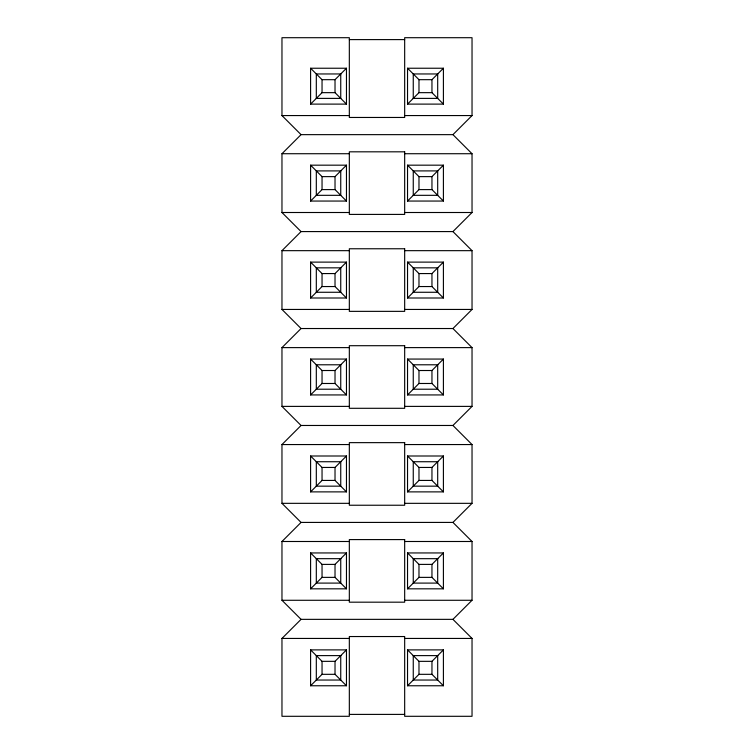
<?xml version="1.0" encoding="UTF-8"?>
<svg xmlns="http://www.w3.org/2000/svg" width="754" height="754" viewBox="0 0 754 754"><rect width="100%" height="100%" fill="white"/><g stroke="black" fill="none" stroke-linecap="round" stroke-linejoin="round"><path stroke-width="1.13" d="M310.591 104.109L322.043 92.657L322.043 79.679L310.591 68.237L310.591 104.109L346.463 104.109L346.463 68.237L310.591 68.237M322.043 79.679L335.021 79.679L346.463 68.237M281.968 153.722L301.053 134.646L452.947 134.646L472.032 153.722L472.032 212.505L452.947 231.582L301.053 231.582L281.968 212.505L281.968 153.722L349.328 153.722M310.591 201.054L322.043 189.603L335.021 189.603L346.463 201.054L346.463 165.173L310.591 165.173L310.591 201.054L346.463 201.054M335.021 189.603L335.021 176.625L346.463 165.173M407.537 104.109L418.979 92.657L431.957 92.657L443.409 104.109L407.537 104.109L407.537 68.237L443.409 68.237L443.409 104.109M431.957 92.657L431.957 79.679L443.409 68.237M452.947 231.582L472.032 250.667L472.032 309.442L452.947 328.527L301.053 328.527L281.968 309.442L281.968 250.667L301.053 231.582M452.947 134.646L472.032 115.56L472.032 37.7L404.672 37.7L404.672 117.464L349.328 117.464L349.328 37.7L281.968 37.7L281.968 115.56L301.053 134.646M310.591 298L322.043 286.548L335.021 286.548L346.463 298L346.463 262.119L310.591 262.119L310.591 298L346.463 298M335.021 286.548L335.021 273.57L346.463 262.119M407.537 201.054L418.979 189.603L431.957 189.603L443.409 201.054L407.537 201.054L407.537 165.173L443.409 165.173L443.409 201.054M431.957 189.603L431.957 176.625L443.409 165.173M452.947 328.527L472.032 347.613L472.032 406.387L452.947 425.473L301.053 425.473L281.968 406.387L281.968 347.613L301.053 328.527M310.591 394.936L322.043 383.484L335.021 383.484L346.463 394.936L346.463 359.064L310.591 359.064L310.591 394.936L346.463 394.936M335.021 383.484L335.021 370.516L346.463 359.064M407.537 298L418.979 286.548L431.957 286.548L443.409 298L443.409 262.119L407.537 262.119L407.537 298L443.409 298M431.957 286.548L431.957 273.57L443.409 262.119M452.947 619.354L472.032 638.44L472.032 716.3L404.672 716.3L404.672 636.536L349.328 636.536L349.328 716.3L281.968 716.3L281.968 638.44L301.053 619.354L452.947 619.354L472.032 600.278L472.032 541.495L452.947 522.418L301.053 522.418L281.968 503.333L281.968 444.558L301.053 425.473M310.591 491.881L322.043 480.43L335.021 480.43L346.463 491.881L346.463 456L310.591 456L310.591 491.881L346.463 491.881M335.021 480.43L335.021 467.452L346.463 456M407.537 394.936L418.979 383.484L431.957 383.484L443.409 394.936L443.409 359.064L407.537 359.064L407.537 394.936L443.409 394.936M431.957 383.484L431.957 370.516L443.409 359.064M301.053 619.354L281.968 600.278L281.968 541.495L301.053 522.418M310.591 588.827L322.043 577.375L335.021 577.375L346.463 588.827L346.463 552.946L310.591 552.946L310.591 588.827L346.463 588.827M335.021 577.375L335.021 564.397L346.463 552.946M407.537 491.881L418.979 480.43L431.957 480.43L443.409 491.881L443.409 456L407.537 456L407.537 491.881L443.409 491.881M431.957 480.43L431.957 467.452L443.409 456M452.947 522.418L472.032 503.333L472.032 444.558L452.947 425.473M310.591 685.763L322.043 674.321L335.021 674.321L346.463 685.763L346.463 649.891L310.591 649.891L310.591 685.763L346.463 685.763M335.021 674.321L335.021 661.343L346.463 649.891M407.537 588.827L418.979 577.375L431.957 577.375L443.409 588.827L443.409 552.946L407.537 552.946L407.537 588.827L443.409 588.827M431.957 577.375L431.957 564.397L443.409 552.946M407.537 685.763L418.979 674.321L431.957 674.321L443.409 685.763L443.409 649.891L407.537 649.891L407.537 685.763L443.409 685.763M431.957 674.321L431.957 661.343L443.409 649.891M349.328 39.604L404.672 39.604M407.537 68.237L418.979 79.679L431.957 79.679M322.043 92.657L335.021 92.657L346.463 104.109M281.968 115.56L349.328 115.56M404.672 115.56L472.032 115.56M404.672 153.722L472.032 153.722M310.591 165.173L322.043 176.625L335.021 176.625M407.537 165.173L418.979 176.625L431.957 176.625M281.968 212.505L349.328 212.505M404.672 212.505L472.032 212.505M281.968 250.667L349.328 250.667M404.672 250.667L472.032 250.667M310.591 262.119L322.043 273.57L335.021 273.57M407.537 262.119L418.979 273.57L431.957 273.57M281.968 309.442L349.328 309.442M404.672 309.442L472.032 309.442M281.968 347.613L349.328 347.613M404.672 347.613L472.032 347.613M310.591 359.064L322.043 370.516L335.021 370.516M407.537 359.064L418.979 370.516L431.957 370.516M281.968 406.387L349.328 406.387M404.672 406.387L472.032 406.387M281.968 444.558L349.328 444.558M404.672 444.558L472.032 444.558M310.591 456L322.043 467.452L335.021 467.452M407.537 456L418.979 467.452L431.957 467.452M281.968 503.333L349.328 503.333M404.672 503.333L472.032 503.333M281.968 541.495L349.328 541.495M404.672 541.495L472.032 541.495M310.591 552.946L322.043 564.397L335.021 564.397M407.537 552.946L418.979 564.397L431.957 564.397M281.968 600.278L349.328 600.278M404.672 600.278L472.032 600.278M281.968 638.44L349.328 638.44M404.672 638.44L472.032 638.44M310.591 649.891L322.043 661.343L335.021 661.343M407.537 649.891L418.979 661.343L431.957 661.343M349.328 714.396L404.672 714.396M418.979 79.679L418.979 92.657M418.979 176.625L418.979 189.603M418.979 273.57L418.979 286.548M418.979 370.516L418.979 383.484M418.979 467.452L418.979 480.43M418.979 564.397L418.979 577.375M418.979 661.343L418.979 674.321M335.021 79.679L335.021 92.657M322.043 176.625L322.043 189.603M322.043 273.57L322.043 286.548M322.043 370.516L322.043 383.484M322.043 467.452L322.043 480.43M322.043 564.397L322.043 577.375M322.043 661.343L322.043 674.321M340.742 73.958L316.312 73.958L316.312 98.388L340.742 98.388L340.742 73.958M437.688 73.958L413.258 73.958L413.258 98.388L437.688 98.388L437.688 73.958M404.672 151.818L349.328 151.818L349.328 214.409L404.672 214.409L404.672 151.818M340.742 170.904L316.312 170.904L316.312 195.324L340.742 195.324L340.742 170.904M437.688 170.904L413.258 170.904L413.258 195.324L437.688 195.324L437.688 170.904M404.672 248.763L349.328 248.763L349.328 311.355L404.672 311.355L404.672 248.763M340.742 267.84L316.312 267.84L316.312 292.269L340.742 292.269L340.742 267.84M437.688 267.84L413.258 267.84L413.258 292.269L437.688 292.269L437.688 267.84M404.672 345.7L349.328 345.7L349.328 408.3L404.672 408.3L404.672 345.7M340.742 364.785L316.312 364.785L316.312 389.215L340.742 389.215L340.742 364.785M437.688 364.785L413.258 364.785L413.258 389.215L437.688 389.215L437.688 364.785M404.672 442.645L349.328 442.645L349.328 505.237L404.672 505.237L404.672 442.645M340.742 461.731L316.312 461.731L316.312 486.16L340.742 486.16L340.742 461.731M437.688 461.731L413.258 461.731L413.258 486.16L437.688 486.16L437.688 461.731M404.672 539.591L349.328 539.591L349.328 602.182L404.672 602.182L404.672 539.591M340.742 558.676L316.312 558.676L316.312 583.096L340.742 583.096L340.742 558.676M437.688 558.676L413.258 558.676L413.258 583.096L437.688 583.096L437.688 558.676M340.742 655.612L316.312 655.612L316.312 680.042L340.742 680.042L340.742 655.612M437.688 655.612L413.258 655.612L413.258 680.042L437.688 680.042L437.688 655.612"/></g></svg>
